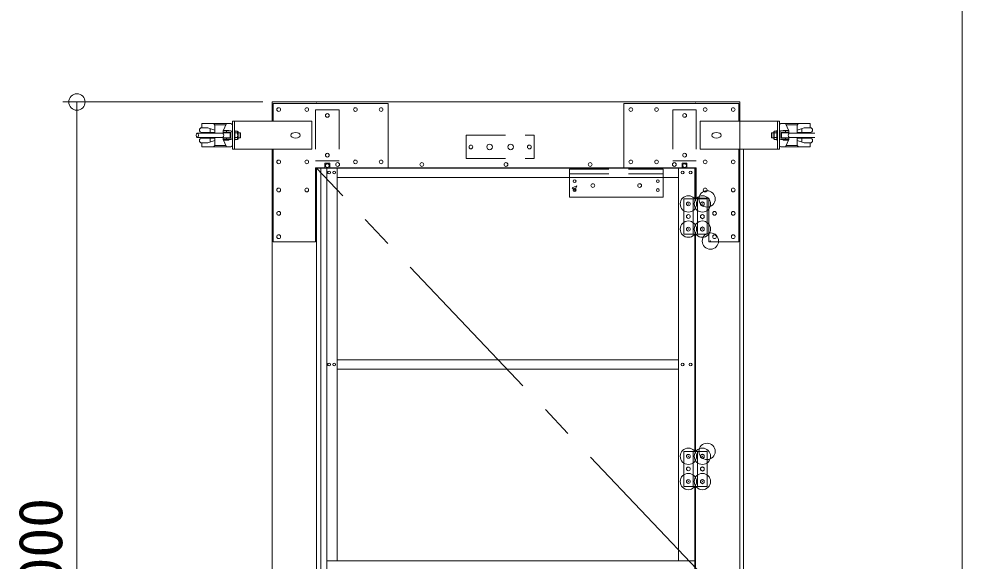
# Model space of a CAD drawing. Units: millimetres, scale not verified. Extents: x -17950 to 17950, y -5550 to 5550.
# Drawn here: x -9919 to -7902, y -3013 to -1852 of the extents above; entities that cross this region are included whole.
import ezdxf
from ezdxf.enums import TextEntityAlignment as Align

# ---------------------------------------------------------------- set-up
doc = ezdxf.new("R2010")
doc.units = ezdxf.units.MM
doc.header["$LTSCALE"] = 70
doc.header["$PDMODE"] = 32
doc.header["$PDSIZE"] = 35
doc.linetypes.add('CHAIN1', pattern=[8, 5, -1, 1, -1])
doc.linetypes.add('DASHED1', pattern=[1.8, 1.2, -0.6])
for name, color, linetype, lineweight in [('0-3_(2m)ﾄﾞｱﾊﾟﾈﾙ', 2, 'Continuous', 9), ('1-F_KANAGU', 2, 'Continuous', 9), ('2-9_図面枠', 7, 'Continuous', 9)]:
    doc.layers.add(name, color=color, linetype=linetype, lineweight=lineweight)
doc.styles.add('ＭＳ ゴシック', font='')
doc.styles.get('ＭＳ ゴシック').set_extended_font_data('MS Gothic')

msp = doc.modelspace()

# ---------------------------------------------------------------- linework, layer by layer
at = {"layer": '0-3_(2m)ﾄﾞｱﾊﾟﾈﾙ', "color": 4, "lineweight": 5}
for p, q in [((-9377.8, -2030.24), (-8377.79, -2030.24)), ((-9377.8, -2071.44), (-9377.8, -2030.24)), ((-9282.8, -2031.44), (-9282.8, -2030.24)), ((-8472.79, -2030.24), (-8472.79, -2031.44)), ((-8377.79, -2030.24), (-8377.79, -2071.44)), ((-9377.8, -3939.26), (-9377.8, -2131.44)), ((-8377.79, -2131.44), (-8377.79, -3939.26)), ((-8369.79, -3939.26), (-8369.79, -2131.44)), ((-9377.8, -2171.44), (-9375.8, -2171.44)), ((-9377.8, -2172.04), (-9375.8, -2172.04)), ((-9284.8, -2171.44), (-8500.79, -2171.44)), ((-9284.8, -2172.04), (-8470.79, -2172.04)), ((-9282.8, -4000.26), (-9282.8, -2172.04)), ((-9274, -3992.06), (-9274, -2172.04)), ((-9261, -3992.06), (-9261, -2172.04)), ((-9239.12, -3012.05), (-9239.12, -2172.04)), ((-8508.99, -2172.04), (-8508.99, -3012.05)), ((-8490.79, -2171.44), (-8500.79, -2171.44)), ((-8490.79, -2171.44), (-8470.79, -2171.44)), ((-8473.99, -2172.04), (-8473.99, -2237.74)), ((-8472.79, -2172.04), (-8472.79, -2237.74)), ((-8508.99, -2192.04), (-9239.12, -2192.04)), ((-8473.99, -2312.74), (-8473.99, -2777.75)), ((-8472.79, -2312.74), (-8472.79, -2777.75)), ((-8508.99, -2582.05), (-9239.12, -2582.05)), ((-8508.99, -2602.05), (-9239.12, -2602.05)), ((-8473.99, -2852.75), (-8473.99, -3317.76)), ((-8472.79, -2852.75), (-8472.79, -3317.76)), ((-8473.99, -3012.05), (-9261, -3012.05))]:
    msp.add_line(p, q, dxfattribs=at)
at = {"layer": '0-3_(2m)ﾄﾞｱﾊﾟﾈﾙ'}
for p, q in [((-9129.8, -2033.44), (-9129.8, -2171.44)), ((-8625.79, -2033.44), (-8625.79, -2171.44)), ((-8625.79, -2033.44), (-8379.79, -2033.44)), ((-8379.79, -2033.44), (-8379.79, -2071.44)), ((-9528.3, -2076.44), (-9528.3, -2085.19)), ((-9528.3, -2076.44), (-9465.8, -2076.44)), ((-9482.8, -2092.19), (-9475.3, -2076.44)), ((-9292.79, -2071.44), (-9462.8, -2071.44)), ((-9462.8, -2131.44), (-9462.8, -2071.44)), ((-9458.3, -2071.44), (-9458.3, -2131.44)), ((-9292.79, -2071.44), (-9292.79, -2131.44)), ((-8462.79, -2071.44), (-8462.79, -2131.44)), ((-8462.79, -2071.44), (-8292.79, -2071.44)), ((-8297.29, -2071.44), (-8297.29, -2131.44)), ((-8292.79, -2071.44), (-8292.79, -2131.44)), ((-8227.29, -2076.44), (-8289.78, -2076.44)), ((-8272.79, -2092.19), (-8280.29, -2076.44)), ((-8227.29, -2076.44), (-8227.29, -2085.19)), ((-9538.07, -2096.94), (-9483.3, -2096.94)), ((-9528.3, -2095.19), (-9528.3, -2096.94)), ((-9528.3, -2095.19), (-9500.3, -2095.19)), ((-9510.3, -2095.19), (-9510.3, -2086.85)), ((-9500.72, -2079.44), (-9476.73, -2079.44)), ((-9500.3, -2081.44), (-9500.3, -2095.19)), ((-9483.3, -2095.94), (-9467.3, -2095.94)), ((-9483.3, -2096.94), (-9483.3, -2095.94)), ((-9482.8, -2092.19), (-9465.8, -2092.19)), ((-9482.8, -2092.19), (-9482.8, -2095.19)), ((-9482.8, -2095.19), (-9465.8, -2095.19)), ((-9480.3, -2091.19), (-9480.3, -2092.19)), ((-9475.3, -2092.19), (-9475.3, -2095.19)), ((-9467.3, -2106.94), (-9467.3, -2095.94)), ((-9465.8, -2095.19), (-9465.8, -2107.69)), ((-9457.3, -2090.94), (-9458.3, -2090.94)), ((-9457.3, -2111.94), (-9457.3, -2090.94)), ((-9457.3, -2092.44), (-9452.3, -2092.44)), ((-9457.3, -2096.44), (-9450.3, -2096.44)), ((-9452.3, -2092.44), (-9450.3, -2093.44)), ((-9450.3, -2109.44), (-9450.3, -2093.44)), ((-9450.3, -2095.94), (-9446.3, -2095.94)), ((-9446.3, -2106.94), (-9446.3, -2095.94)), ((-9445.3, -2096.94), (-9446.3, -2095.94)), ((-9445.3, -2105.94), (-9445.3, -2096.94)), ((-8310.29, -2096.94), (-8309.29, -2095.94)), ((-8310.29, -2105.94), (-8310.29, -2096.94)), ((-8309.29, -2106.94), (-8309.29, -2095.94)), ((-8305.29, -2095.94), (-8309.29, -2095.94)), ((-8303.29, -2092.44), (-8305.29, -2093.44)), ((-8305.29, -2109.44), (-8305.29, -2093.44)), ((-8298.29, -2096.44), (-8305.29, -2096.44)), ((-8298.29, -2092.44), (-8303.29, -2092.44)), ((-8298.29, -2090.94), (-8297.29, -2090.94)), ((-8298.29, -2111.94), (-8298.29, -2090.94)), ((-8272.79, -2092.19), (-8289.78, -2092.19)), ((-8272.79, -2095.19), (-8289.78, -2095.19)), ((-8289.78, -2095.19), (-8289.78, -2107.69)), ((-8288.29, -2106.94), (-8288.29, -2095.94)), ((-8272.28, -2095.94), (-8288.29, -2095.94)), ((-8285.28, -2091.19), (-8285.28, -2092.19)), ((-8275.29, -2091.19), (-8285.28, -2091.19)), ((-8280.29, -2092.19), (-8280.29, -2095.19)), ((-8254.87, -2079.44), (-8278.86, -2079.44)), ((-8275.29, -2091.19), (-8275.29, -2092.19)), ((-8272.79, -2092.19), (-8272.79, -2095.19)), ((-8272.28, -2096.94), (-8272.28, -2095.94)), ((-8217.52, -2096.94), (-8272.28, -2096.94)), ((-8255.29, -2081.44), (-8255.29, -2095.19)), ((-8240.29, -2085.19), (-8255.29, -2090.19)), ((-8227.29, -2095.19), (-8255.29, -2095.19)), ((-8245.29, -2095.19), (-8245.29, -2086.85)), ((-8227.29, -2085.19), (-8240.29, -2085.19)), ((-8227.29, -2095.19), (-8227.29, -2096.94)), ((-9538.07, -2105.94), (-9483.3, -2105.94)), ((-9528.3, -2117.69), (-9528.3, -2126.44)), ((-9528.3, -2117.69), (-9515.3, -2117.69)), ((-9515.3, -2117.69), (-9500.3, -2112.69)), ((-9510.3, -2116.02), (-9510.3, -2107.69)), ((-9500.3, -2107.69), (-9500.3, -2121.44)), ((-9483.3, -2106.94), (-9483.3, -2105.94)), ((-9483.3, -2106.94), (-9467.3, -2106.94)), ((-9482.8, -2107.69), (-9465.8, -2107.69)), ((-9482.8, -2107.69), (-9482.8, -2110.69)), ((-9480.3, -2110.69), (-9480.3, -2111.69)), ((-9480.3, -2111.69), (-9470.3, -2111.69)), ((-9475.3, -2107.69), (-9475.3, -2110.69)), ((-9470.3, -2110.69), (-9470.3, -2111.69)), ((-9457.3, -2111.94), (-9458.3, -2111.94)), ((-9457.3, -2106.44), (-9450.3, -2106.44)), ((-9457.3, -2110.44), (-9452.3, -2110.44)), ((-9452.3, -2110.44), (-9450.3, -2109.44)), ((-9450.3, -2106.94), (-9446.3, -2106.94)), ((-9445.3, -2105.94), (-9446.3, -2106.94)), ((-8310.29, -2105.94), (-8309.29, -2106.94)), ((-8305.29, -2106.94), (-8309.29, -2106.94)), ((-8298.29, -2106.44), (-8305.29, -2106.44)), ((-8303.29, -2110.44), (-8305.29, -2109.44)), ((-8298.29, -2110.44), (-8303.29, -2110.44)), ((-8298.29, -2111.94), (-8297.29, -2111.94)), ((-8272.79, -2107.69), (-8289.78, -2107.69)), ((-8272.79, -2110.69), (-8289.78, -2110.69)), ((-8272.28, -2106.94), (-8288.29, -2106.94)), ((-8285.28, -2110.69), (-8285.28, -2111.69)), ((-8275.29, -2111.69), (-8285.28, -2111.69)), ((-8280.29, -2107.69), (-8280.29, -2110.69)), ((-8280.29, -2126.44), (-8272.79, -2110.69)), ((-8275.29, -2110.69), (-8275.29, -2111.69)), ((-8272.79, -2107.69), (-8272.79, -2110.69)), ((-8217.52, -2105.94), (-8272.28, -2105.94)), ((-8272.28, -2106.94), (-8272.28, -2105.94)), ((-8227.29, -2107.69), (-8255.29, -2107.69)), ((-8255.29, -2107.69), (-8255.29, -2121.44)), ((-8240.29, -2117.69), (-8255.29, -2112.69)), ((-8245.29, -2116.02), (-8245.29, -2107.69)), ((-8227.29, -2117.69), (-8240.29, -2117.69)), ((-8227.29, -2105.94), (-8227.29, -2107.69)), ((-8227.29, -2117.69), (-8227.29, -2126.44)), ((-9528.3, -2126.44), (-9465.8, -2126.44)), ((-9500.72, -2123.44), (-9476.73, -2123.44)), ((-9292.79, -2131.44), (-9462.8, -2131.44)), ((-9375.8, -2131.44), (-9375.8, -2329.45)), ((-8462.79, -2131.44), (-8292.79, -2131.44)), ((-8379.79, -2131.44), (-8379.79, -2329.45)), ((-8289.78, -2126.44), (-8227.29, -2126.44)), ((-8254.87, -2123.44), (-8278.86, -2123.44)), ((-9284.8, -2171.44), (-9264.79, -2171.44)), ((-9284.8, -2171.44), (-9284.8, -2329.45)), ((-9264.79, -2161.42), (-9264.79, -2171.44)), ((-9254.8, -2161.42), (-9264.79, -2161.42)), ((-9254.8, -2161.42), (-9254.8, -2171.44)), ((-8500.79, -2171.44), (-8625.79, -2171.44)), ((-8500.79, -2161.42), (-8490.79, -2161.42)), ((-8500.79, -2161.42), (-8500.79, -2171.44)), ((-8490.79, -2161.42), (-8490.79, -2171.44)), ((-8470.79, -2171.44), (-8490.79, -2171.44)), ((-8741.99, -2192.04), (-8741.99, -2234.04)), ((-8541.99, -2192.04), (-8541.99, -2234.04)), ((-8726.44, -2209.4), (-8736.43, -2213.54)), ((-8730.58, -2219.4), (-8736.43, -2213.54)), ((-8741.99, -2234.04), (-8541.99, -2234.04)), ((-8497.79, -2237.74), (-8497.79, -2312.74)), ((-8497.79, -2237.74), (-8447.79, -2237.74)), ((-8477.19, -2237.74), (-8477.19, -2312.74)), ((-8468.39, -2237.74), (-8468.39, -2312.74)), ((-8447.79, -2237.74), (-8447.79, -2312.74)), ((-8461.79, -2245.93), (-8461.79, -2250.55)), ((-8461.79, -2250.55), (-8457.79, -2252.86)), ((-8457.79, -2252.86), (-8453.79, -2250.55)), ((-8453.79, -2245.93), (-8453.79, -2250.55)), ((-8461.79, -2272.93), (-8461.79, -2277.55)), ((-8461.79, -2277.55), (-8457.79, -2279.86)), ((-8457.79, -2279.86), (-8453.79, -2277.55)), ((-8453.79, -2272.93), (-8453.79, -2277.55)), ((-8497.79, -2312.74), (-8447.79, -2312.74)), ((-8461.79, -2299.93), (-8461.79, -2304.55)), ((-8461.79, -2304.55), (-8457.79, -2306.86)), ((-8457.79, -2306.86), (-8453.79, -2304.55)), ((-8453.79, -2299.93), (-8453.79, -2304.55)), ((-9284.8, -2329.45), (-9375.8, -2329.45)), ((-8497.79, -2777.75), (-8497.79, -2852.75)), ((-8497.79, -2777.75), (-8447.79, -2777.75)), ((-8477.19, -2777.75), (-8477.19, -2852.75)), ((-8468.39, -2777.75), (-8468.39, -2852.75)), ((-8447.79, -2777.75), (-8447.79, -2852.75)), ((-8461.79, -2785.94), (-8457.79, -2783.63)), ((-8461.79, -2785.94), (-8461.79, -2790.56)), ((-8457.79, -2783.63), (-8453.79, -2785.94)), ((-8453.79, -2785.94), (-8453.79, -2790.56)), ((-8461.79, -2812.94), (-8457.79, -2810.63)), ((-8457.79, -2810.63), (-8453.79, -2812.94)), ((-8453.79, -2812.94), (-8453.79, -2817.56)), ((-8461.79, -2839.94), (-8457.79, -2837.63)), ((-8461.79, -2839.94), (-8461.79, -2844.55)), ((-8457.79, -2837.63), (-8453.79, -2839.94)), ((-8453.79, -2839.94), (-8453.79, -2844.55)), ((-8497.79, -2852.75), (-8447.79, -2852.75))]:
    msp.add_line(p, q, dxfattribs=at)
at = {"layer": '0-3_(2m)ﾄﾞｱﾊﾟﾈﾙ', "linetype": 'DASHED1'}
for p, q in [((-9234.8, -2046.94), (-9234.8, -2155.94)), ((-8520.79, -2046.94), (-8470.79, -2046.94)), ((-8520.79, -2046.94), (-8520.79, -2155.94)), ((-8470.79, -2046.94), (-8470.79, -2155.94)), ((-8962.79, -2101.44), (-8817.8, -2101.44)), ((-8962.79, -2101.44), (-8962.79, -2151.44)), ((-8817.8, -2101.44), (-8817.8, -2151.44)), ((-9234.8, -2155.94), (-9284.8, -2155.94)), ((-8962.79, -2151.44), (-8817.8, -2151.44)), ((-8520.79, -2155.94), (-8470.79, -2155.94)), ((-8741.99, -2174.04), (-8741.99, -2192.04)), ((-8741.99, -2174.04), (-8541.99, -2174.04)), ((-8541.99, -2174.04), (-8541.99, -2192.04)), ((-8741.99, -2184.04), (-8541.99, -2184.04))]:
    msp.add_line(p, q, dxfattribs=at)
at = {"layer": '0-3_(2m)ﾄﾞｱﾊﾟﾈﾙ', "color": 4, "linetype": 'DASHED1', "lineweight": 5}
msp.add_line((-8377.79, -2071.44), (-8377.79, -2131.44), dxfattribs=at)
at = {"layer": '0-3_(2m)ﾄﾞｱﾊﾟﾈﾙ', "color": 7}
for p, q in [((-8726.44, -2209.4), (-8736.43, -2213.54)), ((-8730.58, -2219.4), (-8736.43, -2213.54)), ((-8726.44, -2209.4), (-8730.58, -2219.4))]:
    msp.add_line(p, q, dxfattribs=at)
at = {"layer": '0-3_(2m)ﾄﾞｱﾊﾟﾈﾙ'}
for points in [[(-9129.8, -2033.44), (-9375.8, -2033.44), (-9375.8, -2071.44)], [(-9528.3, -2085.19), (-9515.3, -2085.19), (-9500.3, -2090.19)], [(-9480.3, -2091.19), (-9470.3, -2091.19), (-9470.3, -2092.19)], [(-9528.3, -2105.94), (-9528.3, -2107.69), (-9500.3, -2107.69)], [(-9475.3, -2126.44), (-9482.8, -2110.69), (-9465.8, -2110.69)], [(-8470.79, -2171.44), (-8470.79, -2235.74), (-8443.79, -2235.74), (-8443.79, -2329.45), (-8379.79, -2329.45)], [(-8461.79, -2245.93), (-8457.79, -2243.63), (-8453.79, -2245.93)], [(-8461.79, -2272.93), (-8457.79, -2270.62), (-8453.79, -2272.93)], [(-8461.79, -2299.93), (-8457.79, -2297.62), (-8453.79, -2299.93)], [(-8461.79, -2790.56), (-8457.79, -2792.87), (-8453.79, -2790.56)], [(-8461.79, -2812.94), (-8461.79, -2817.56), (-8457.79, -2819.87), (-8453.79, -2817.56)], [(-8461.79, -2844.55), (-8457.79, -2846.86), (-8453.79, -2844.55)]]:
    msp.add_lwpolyline(points, dxfattribs=at)
at = {"layer": '0-3_(2m)ﾄﾞｱﾊﾟﾈﾙ', "linetype": 'DASHED1'}
msp.add_lwpolyline([(-9234.8, -2046.94), (-9284.8, -2046.94), (-9284.8, -2155.94)], dxfattribs=at)
at = {"layer": '0-3_(2m)ﾄﾞｱﾊﾟﾈﾙ', "color": 1, "linetype": 'CHAIN1'}
msp.add_lwpolyline([(-9188.4, -3989.61), (-8456.46, -3043.96), (-9282.8, -2172.04)], dxfattribs=at)
at = {"layer": '0-3_(2m)ﾄﾞｱﾊﾟﾈﾙ'}
for centre, radius in [((-9363.8, -2046.44), 4), ((-9303.8, -2046.44), 4), ((-9259.8, -2058.94), 4), ((-9199.8, -2046.44), 4), ((-9144.79, -2046.44), 4), ((-8610.79, -2046.44), 4), ((-8555.79, -2046.44), 4), ((-8495.79, -2058.94), 4), ((-8451.79, -2046.44), 4), ((-8391.79, -2046.44), 4), ((-8952.8, -2126.44), 4), ((-8912.79, -2126.44), 6), ((-8867.8, -2126.44), 6), ((-8827.79, -2126.44), 4), ((-9363.8, -2158.44), 4), ((-9303.8, -2158.44), 4), ((-9259.8, -2143.94), 4), ((-9199.8, -2158.44), 4), ((-9144.79, -2158.44), 4), ((-8610.79, -2158.44), 4), ((-8555.79, -2158.44), 4), ((-8495.79, -2143.94), 4), ((-8451.79, -2158.44), 4), ((-8391.79, -2158.44), 4), ((-9259.8, -2166.43), 4), ((-9256.12, -2181.04), 3), ((-9245.12, -2181.04), 3), ((-9237.8, -2163.94), 4), ((-9237.8, -2163.94), 4), ((-9057.8, -2163.94), 4), ((-8877.79, -2163.94), 4), ((-8697.79, -2163.94), 4), ((-8517.79, -2163.94), 4), ((-8499.99, -2181.04), 3), ((-8495.79, -2166.43), 4), ((-8482.99, -2181.04), 3), ((-8730.99, -2199.54), 3), ((-8552.99, -2199.54), 3), ((-9363.8, -2218.44), 4), ((-9303.8, -2218.44), 4), ((-8730.99, -2218.55), 3), ((-8691.99, -2209.04), 4), ((-8591.99, -2209.04), 4), ((-8552.99, -2218.55), 3), ((-8451.79, -2218.44), 4), ((-8391.79, -2218.44), 4), ((-8487.79, -2248.24), 4), ((-8457.79, -2248.24), 4), ((-9363.8, -2268.44), 4), ((-8487.79, -2275.25), 4), ((-8457.79, -2275.25), 4), ((-8431.79, -2268.44), 4), ((-8391.79, -2268.44), 4), ((-8487.79, -2302.24), 4), ((-8457.79, -2302.24), 4), ((-9363.8, -2318.44), 4), ((-8431.79, -2318.44), 4), ((-8391.79, -2318.44), 4), ((-9256.12, -2592.04), 3), ((-9245.12, -2592.04), 3), ((-8499.99, -2592.04), 3), ((-8482.99, -2592.04), 3), ((-8487.79, -2788.25), 4), ((-8457.79, -2788.25), 4), ((-8487.79, -2815.25), 4), ((-8457.79, -2815.25), 4), ((-8487.79, -2842.24), 4), ((-8457.79, -2842.24), 4)]:
    msp.add_circle(centre, radius, dxfattribs=at)
for centre, radius, start, end in [((-9505.3, -2081.44), 5, 0, 90), ((-9465.8, -2079.44), 3, 0, 90), ((-8289.78, -2079.44), 3, 90, 180), ((-8250.28, -2081.44), 5, 90, 180), ((-9528.3, -2090.19), 5, 90, 270), ((-9487.36, -2101.44), 6.06, 312.075, 47.925), ((-9465.8, -2095.19), 3, 0, 90), ((-9464.3, -2101.44), 13, 337.38, 22.62), ((-9453.79, -2094.44), 2.5, 306.791, 53.209), ((-8301.79, -2094.44), 2.5, 126.791, 233.209), ((-8291.29, -2101.44), 13, 157.38, 202.62), ((-8289.78, -2095.19), 3, 90, 180), ((-8268.23, -2101.44), 6.06, 132.075, 227.925), ((-8227.29, -2090.19), 5, 270, 90), ((-9528.3, -2112.69), 5, 90, 270), ((-9465.8, -2107.69), 3, 270, 0), ((-9453.79, -2108.44), 2.5, 306.791, 53.209), ((-8301.79, -2108.44), 2.5, 126.791, 233.209), ((-8289.78, -2107.69), 3, 180, 270), ((-8227.29, -2112.69), 5, 270, 90), ((-9505.3, -2121.44), 5, 270, 0), ((-9465.8, -2123.44), 3, 270, 0), ((-8289.78, -2123.44), 3, 180, 270), ((-8250.28, -2121.44), 5, 180, 270)]:
    msp.add_arc(centre, radius, start, end, dxfattribs=at)
for centre, major_axis, ratio in [((-9538.07, -2101.44), (0, 4.5), 0.543622), ((-9327.8, -2101.44), (-10, 0), 0.6), ((-8427.79, -2101.44), (10, 0), 0.6)]:
    msp.add_ellipse(centre, major_axis=major_axis, ratio=ratio, dxfattribs=at)
at = {"layer": '0-3_(2m)ﾄﾞｱﾊﾟﾈﾙ', "color": 7}
for p in [(-8487.79, -2248.24), (-8457.79, -2248.24), (-8447.79, -2237.74), (-8487.79, -2302.24), (-8457.79, -2302.24), (-8440.59, -2327.75), (-8447.79, -2777.75), (-8487.79, -2788.25), (-8457.79, -2788.25), (-8487.79, -2842.24), (-8457.79, -2842.24)]:
    msp.add_point(p, dxfattribs=at)
at = {"layer": '1-F_KANAGU'}
for p, q in [((-9397.95, -2030.24), (-9825.24, -2030.24)), ((-9795.24, -4030.26), (-9795.24, -2030.24)), ((-9795.24, -2130.24), (-9795.24, -3930.26))]:
    msp.add_line(p, q, dxfattribs=at)
msp.add_point((-9795.24, -2030.24), dxfattribs=at)
at = {"layer": '2-9_図面枠'}
msp.add_line((-7902.37, 5550), (-7902.37, -4950), dxfattribs=at)

# ---------------------------------------------------------------- texts
at = {"layer": '1-F_KANAGU', "style": 'ＭＳ ゴシック'}
msp.add_text('2000', height=93.84, rotation=90, dxfattribs=at).set_placement((-9798.44, -3132.65), align=Align.BOTTOM_LEFT)

doc.saveas('drawing.dxf')
